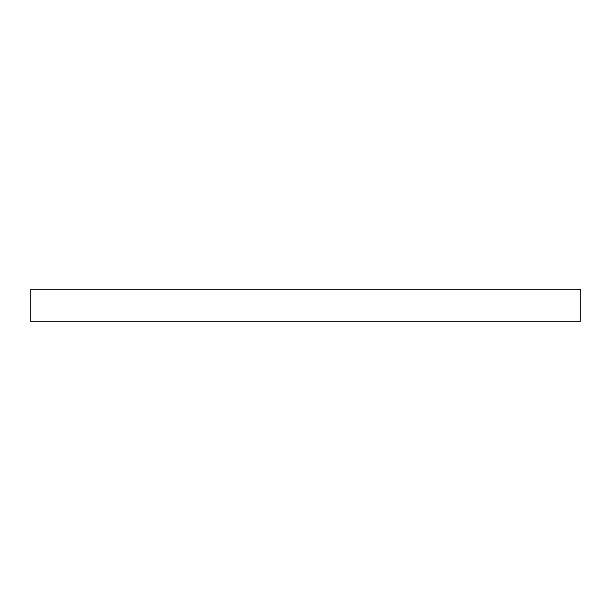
<?xml version="1.0" encoding="UTF-8"?>
<svg xmlns="http://www.w3.org/2000/svg" width="611" height="611" viewBox="0 0 611 611"><rect width="100%" height="100%" fill="white"/><g stroke="black" fill="none" stroke-linecap="round" stroke-linejoin="round"><path stroke-width="0.92" d="M580.45 289.461L30.55 289.461L30.55 321.539L580.45 321.539L580.45 289.461"/></g></svg>
